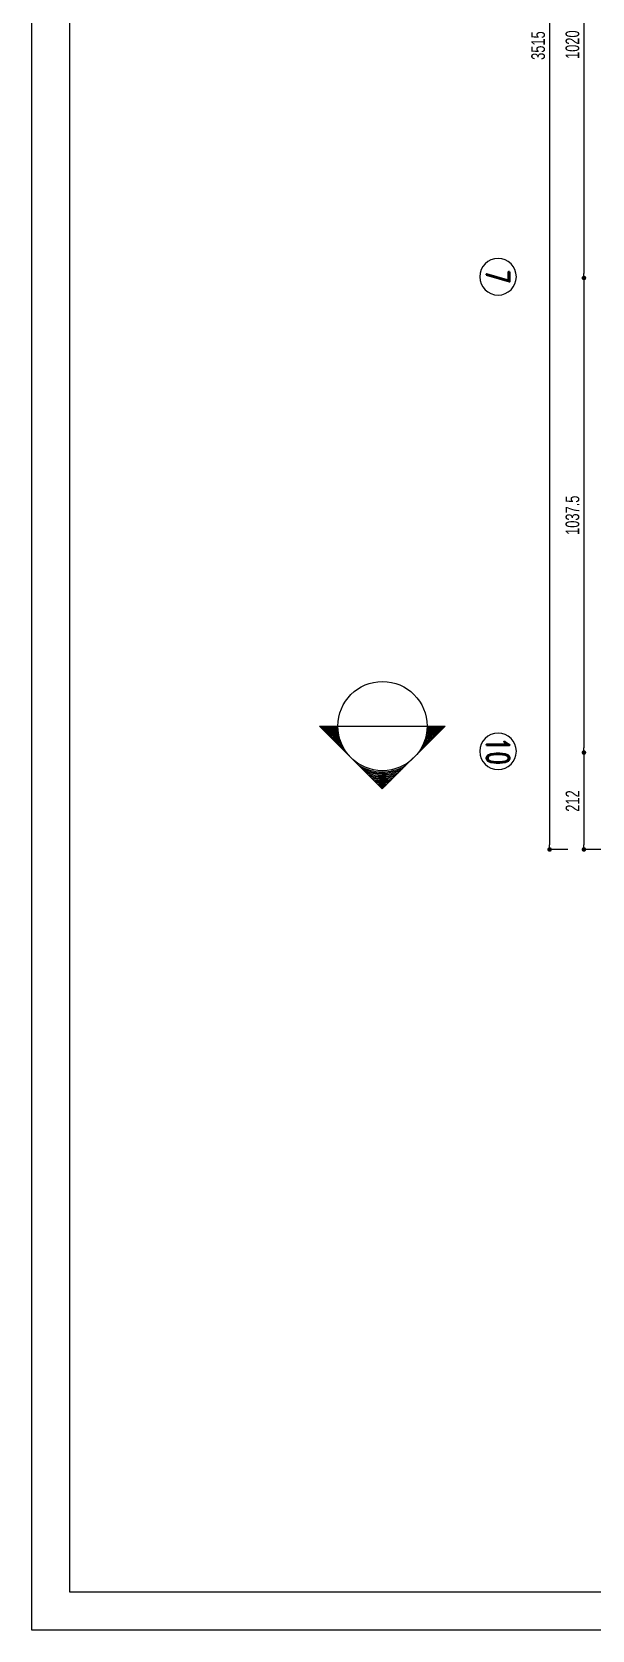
# Model space of a CAD drawing. Header units: millimetres. Extents: x 322668 to 332469, y 13187 to 20117.
# Drawn here: x 322668 to 323892, y 13187 to 16680 of the extents above; entities that cross this region are included whole.
import ezdxf
from ezdxf.enums import TextEntityAlignment as Align

# ---------------------------------------------------------------- set-up
doc = ezdxf.new("R2010")
doc.units = ezdxf.units.MM
doc.header["$LTSCALE"] = 50
doc.header["$MEASUREMENT"] = 0
doc.header["$PDMODE"] = 3
doc.header["$PDSIZE"] = -0.5
doc.linetypes.add('DUZ', pattern=[0])
doc.layers.get('0').update_dxf_attribs({"linetype": 'CONTINUOUS'})
doc.layers.get('DEFPOINTS').update_dxf_attribs({"linetype": 'CONTINUOUS'})
for name, color, linetype in [('AKS-DAIRE', 4, 'CONTINUOUS'), ('AKS-NO', 6, 'CONTINUOUS'), ('ANTET', 6, 'DUZ'), ('KES-DAIRE', 7, 'CONTINUOUS'), ('MIM_OLCU-DIS', 1, 'CONTINUOUS')]:
    doc.layers.add(name, color=color, linetype=linetype)
doc.styles.add('AKS-ADI', font='romand.shx', dxfattribs={"width": 0.7})
doc.styles.add('OLCU', font='TSIMPLEX.SHX', dxfattribs={"width": 0.7})
doc.styles.add('TWSIMPLX', font='twsimplx.shx', dxfattribs={"width": 0.7})
doc.dimstyles.new('200-OLCU-DIŞ', dxfattribs={"dimtxt": 30, "dimasz": 10, "dimexe": 0, "dimexo": 0, "dimgap": 10, "dimtad": 1, "dimdec": 1, "dimdsep": 46, "dimtxsty": 'OLCU', "dimblk1": 'DOT', "dimblk2": 'DOT', "dimsah": 1, "dimcen": 0, "dimclrd": 7, "dimclre": 7, "dimclrt": 4, "dimadec": 0, "dimazin": 0, "dimtfac": 1, "dimtdec": 1, "dimtix": 1, "dimtmove": 2, "dimatfit": 3, "dimldrblk": 'DOT', "dimfxl": 0, "dimtolj": 1, "dimarcsym": 0})

# ---------------------------------------------------------------- blocks, each defined once
blk = doc.blocks.new('100-aks-no')
at = {"layer": 'AKS-DAIRE'}
blk.add_circle((0, 0), 40, dxfattribs=at)
at = {"layer": 'AKS-NO', "style": 'AKS-ADI', "width": 0.7}
blk.add_attdef('AKSNO', text='', height=50, dxfattribs=at).set_placement((0, 0), align=Align.MIDDLE)
blk = doc.blocks.new('_DOT')
at = {"color": 0, "linetype": 'ByBlock'}
blk.add_line((-0.5, 0), (-1, 0), dxfattribs=at)
at = {"color": 0, "linetype": 'ByBlock', "const_width": 0.5}
blk.add_lwpolyline([(-0.25, 0, 1), (0.25, 0, 1)], format="xyb", close=True, dxfattribs=at)
blk = doc.blocks.new('*D233')
at = {"layer": 'DEFPOINTS', "color": 0}
for p in [(323874.6, 17162.5), (323874.6, 16142.5), (323874.6, 16142.5)]:
    blk.add_point(p, dxfattribs=at)
at = {"layer": 'MIM_OLCU-DIS', "color": 7, "lineweight": -2}
for p, q in [((323874.6, 17162.5), (323874.6, 17162.5)), ((323874.6, 17152.5), (323874.6, 16152.5)), ((323874.6, 16142.5), (323874.6, 16142.5))]:
    blk.add_line(p, q, dxfattribs=at)
at = {"layer": 'MIM_OLCU-DIS', "color": 7, "lineweight": -2, "xscale": 10, "yscale": 10, "zscale": 10}
for p, rotation in [((323874.6, 17162.5), 90), ((323874.6, 16142.5), 270)]:
    blk.add_blockref('_DOT', p, dxfattribs=dict(at, rotation=rotation))
at = {"layer": 'MIM_OLCU-DIS', "color": 4, "insert": (323849.6, 16652.5), "char_height": 30, "attachment_point": 5, "rotation": 90, "style": 'OLCU'}
blk.add_mtext('\\A1;1020', dxfattribs=at)
blk = doc.blocks.new('*D234')
at = {"layer": 'DEFPOINTS', "color": 0}
for p in [(323874.6, 16142.5), (323874.6, 15105), (323874.6, 15105)]:
    blk.add_point(p, dxfattribs=at)
at = {"layer": 'MIM_OLCU-DIS', "color": 7, "lineweight": -2}
for p, q in [((323874.6, 16142.5), (323874.6, 16142.5)), ((323874.6, 16132.5), (323874.6, 15115)), ((323874.6, 15105), (323874.6, 15105))]:
    blk.add_line(p, q, dxfattribs=at)
at = {"layer": 'MIM_OLCU-DIS', "color": 7, "lineweight": -2, "xscale": 10, "yscale": 10, "zscale": 10}
for p, rotation in [((323874.6, 16142.5), 90), ((323874.6, 15105), 270)]:
    blk.add_blockref('_DOT', p, dxfattribs=dict(at, rotation=rotation))
at = {"layer": 'MIM_OLCU-DIS', "color": 4, "insert": (323849.6, 15623.7), "char_height": 30, "attachment_point": 5, "rotation": 90, "style": 'OLCU'}
blk.add_mtext('\\A1;1037.5', dxfattribs=at)
blk = doc.blocks.new('*D235')
at = {"layer": 'DEFPOINTS', "color": 0}
for p in [(324264.6, 18408, -1682.5), (323799.6, 14893), (324264.6, 14893)]:
    blk.add_point(p, dxfattribs=at)
at = {"layer": 'MIM_OLCU-DIS', "color": 7, "lineweight": -2}
for p, q in [((323810.3, 18408), (323799.6, 18408)), ((323799.6, 18398), (323799.6, 14903)), ((323839.6, 14893), (323799.6, 14893))]:
    blk.add_line(p, q, dxfattribs=at)
at = {"layer": 'MIM_OLCU-DIS', "color": 7, "lineweight": -2, "xscale": 10, "yscale": 10, "zscale": 10}
for p, rotation in [((323799.6, 18408), 90), ((323799.6, 14893), 270)]:
    blk.add_blockref('_DOT', p, dxfattribs=dict(at, rotation=rotation))
at = {"layer": 'MIM_OLCU-DIS', "color": 4, "insert": (323774.6, 16650.5), "char_height": 30, "attachment_point": 5, "rotation": 90, "style": 'OLCU'}
blk.add_mtext('\\A1;3515', dxfattribs=at)
blk = doc.blocks.new('*D237')
at = {"layer": 'DEFPOINTS', "color": 0}
for p in [(323874.6, 15105), (323874.6, 14893), (324264.6, 14893)]:
    blk.add_point(p, dxfattribs=at)
at = {"layer": 'MIM_OLCU-DIS', "color": 7, "lineweight": -2}
for p, q in [((323874.6, 15105), (323874.6, 15105)), ((323874.6, 15095), (323874.6, 14903)), ((323914.6, 14893), (323874.6, 14893))]:
    blk.add_line(p, q, dxfattribs=at)
at = {"layer": 'MIM_OLCU-DIS', "color": 7, "lineweight": -2, "xscale": 10, "yscale": 10, "zscale": 10}
for p, rotation in [((323874.6, 15105), 90), ((323874.6, 14893), 270)]:
    blk.add_blockref('_DOT', p, dxfattribs=dict(at, rotation=rotation))
at = {"layer": 'MIM_OLCU-DIS', "color": 4, "insert": (323849.6, 14999), "char_height": 30, "attachment_point": 5, "rotation": 90, "style": 'OLCU'}
blk.add_mtext('\\A1;212', dxfattribs=at)
blk = doc.blocks.new('KESGORNOTS')
at = {"layer": 'KES-DAIRE', "linetype": 'Continuous'}
for p, q in [((-0.267, 0), (1.563, 0)), ((-0.267, 0), (0.648, -0.915)), ((1.563, 0), (0.648, -0.915))]:
    blk.add_line(p, q, dxfattribs=at)
blk.add_circle((0.65, 0), 0.65, dxfattribs=at)
for radius, start, end in [(0.893, 180, 181.5979), (0.875, 180, 182.8112), (0.858, 180, 184.1045), (0.841, 180, 185.4879), (0.823, 180, 186.9741), (0.806, 180, 188.5786), (0.789, 180, 190.3215), (0.771, 180, 192.2287), (0.754, 180, 194.3354), (0.737, 180, 196.6914), (0.719, 180, 199.372), (0.702, 180, 202.5006), (0.685, 180, 206.3112), (0.667, 180, 211.3796), (0.667, 329.7331, 0), (0.685, 334.5007, 0), (0.702, 338.167, 0), (0.719, 341.2064, 0), (0.737, 343.8248, 0), (0.754, 346.1343, 0), (0.771, 348.2043, 0), (0.789, 350.0817, 0), (0.806, 351.7997, 0), (0.823, 353.383, 0), (0.841, 354.8509, 0), (0.858, 356.2182, 0), (0.875, 357.4972, 0), (0.893, 358.6978, 0), (0.667, 238.6204, 300.2669), (0.685, 243.6888, 295.4993), (0.702, 247.4994, 291.833), (0.719, 250.628, 288.7936), (0.737, 253.3086, 286.1752), (0.754, 255.6646, 283.8657), (0.771, 257.7713, 281.7957), (0.789, 259.6785, 279.9183), (0.806, 261.4214, 278.2003), (0.823, 263.0259, 276.617), (0.841, 264.5121, 275.1491), (0.858, 265.8955, 273.7818), (0.875, 267.1888, 272.5028), (0.893, 268.4021, 271.3022)]:
    blk.add_arc((0.65, 0), radius, start, end, dxfattribs=at)
at = {"layer": 'KES-DAIRE', "linetype": 'Continuous', "style": 'TWSIMPLX', "text_generation_flag": 6, "width": 0.7}
blk.add_attdef('REFPAFTA', text='', height=0.25, rotation=180, dxfattribs=at).set_placement((0.648, -0.365), align=Align.CENTER)

msp = doc.modelspace()

# ---------------------------------------------------------------- linework, layer by layer
at = {"layer": 'ANTET'}
msp.add_lwpolyline([(322668.1, 13186.53), (322668.1, 20116.53), (332469.1, 20116.53), (332469.1, 13186.53)], close=True, dxfattribs=at)
at = {"layer": 'ANTET', "color": 171}
msp.add_lwpolyline([(322750.6, 13269.03), (322750.6, 20034.03), (332386.6, 20034.03), (332386.6, 13269.03)], close=True, dxfattribs=at)

# ---------------------------------------------------------------- block references
at = {"xscale": 150, "yscale": 150, "zscale": 150}
msp.add_blockref('KESGORNOTS', (323336.69, 15162.82, -1615), dxfattribs=at)
at = {"layer": 'AKS-NO'}
ref = msp.add_blockref('100-aks-no', (323686.88, 16145.12), dxfattribs=dict(at, xscale=-1, zscale=2, rotation=90))
ref.add_attrib('AKSNO', '7', dxfattribs={"height": 50, "rotation": 270, "style": 'AKS-ADI', "width": 0.7}).set_placement((323686.88, 16145.12), align=Align.MIDDLE)
ref = msp.add_blockref('100-aks-no', (323686.88, 15107.62), dxfattribs=dict(at, xscale=-1, zscale=2, rotation=90))
ref.add_attrib('AKSNO', '10', dxfattribs={"height": 50, "rotation": 270, "style": 'AKS-ADI', "width": 0.7}).set_placement((323686.88, 15107.62), align=Align.MIDDLE)

# ---------------------------------------------------------------- dimensions: what is measured, and where the dimension line sits
at = {"layer": 'MIM_OLCU-DIS'}
for base, p1, p2, picture, middle in [((323799.62, 14893), (324264.62, 18407.96, -1682.5), (324264.62, 14893), '*D235', (323774.62, 16650.48)), ((323874.62, 16142.5), (323874.62, 17162.5), (323874.62, 16142.5), '*D233', (323849.62, 16652.5)), ((323874.62, 15105), (323874.62, 16142.5), (323874.62, 15105), '*D234', (323849.62, 15623.75)), ((323874.62, 14893), (323874.62, 15105), (324264.62, 14893), '*D237', (323849.62, 14999))]:
    dim = msp.add_linear_dim(base=base, p1=p1, p2=p2, angle=270, dimstyle='200-OLCU-DIŞ', dxfattribs=at)
    dim.commit()
    dim.dimension.update_dxf_attribs({"geometry": picture, "text_midpoint": middle})

doc.saveas('drawing.dxf')
